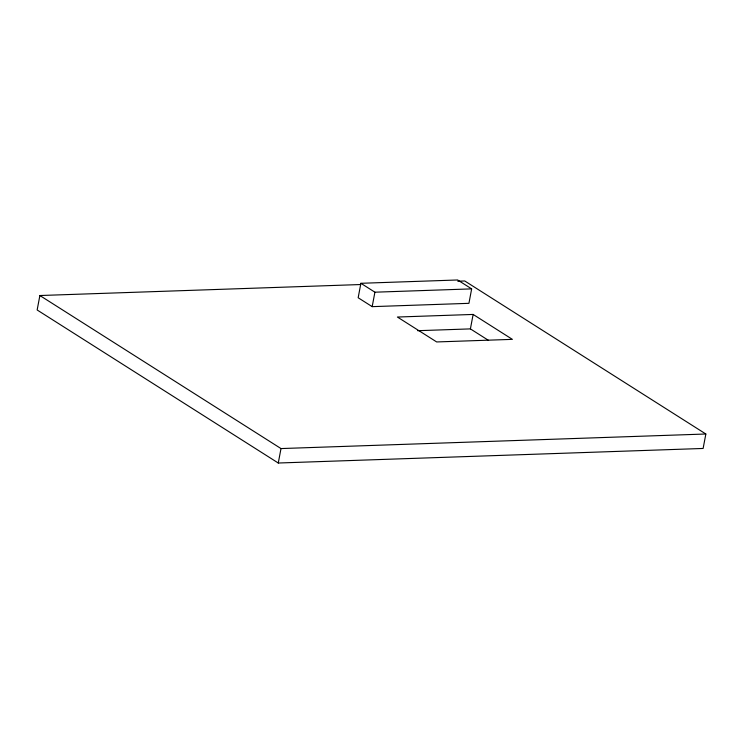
<?xml version="1.0" encoding="UTF-8"?>
<svg xmlns="http://www.w3.org/2000/svg" width="743" height="743" viewBox="0 0 743 743"><rect width="100%" height="100%" fill="white"/><g stroke="black" fill="none" stroke-linecap="round" stroke-linejoin="round"><path stroke-width="1.11" d="M360.541 284.541L39.881 295.528L37.15 309.98L278.272 463.019L703.119 448.456L705.85 434.005L464.728 280.965L457.781 281.207M278.272 463.019L281.003 448.568L39.881 295.528M360.894 283.297L358.163 297.748L372.178 306.645L468.926 303.33L471.656 288.878L457.642 279.981L360.894 283.297L374.909 292.194L471.656 288.878M372.178 306.645L374.909 292.194M488.588 340.433L470.403 328.889L473.133 314.438L397.412 317.038L436.67 341.947L512.382 339.356L473.133 314.438M417.631 330.7L470.403 328.889M281.003 448.568L705.85 434.005"/></g></svg>
